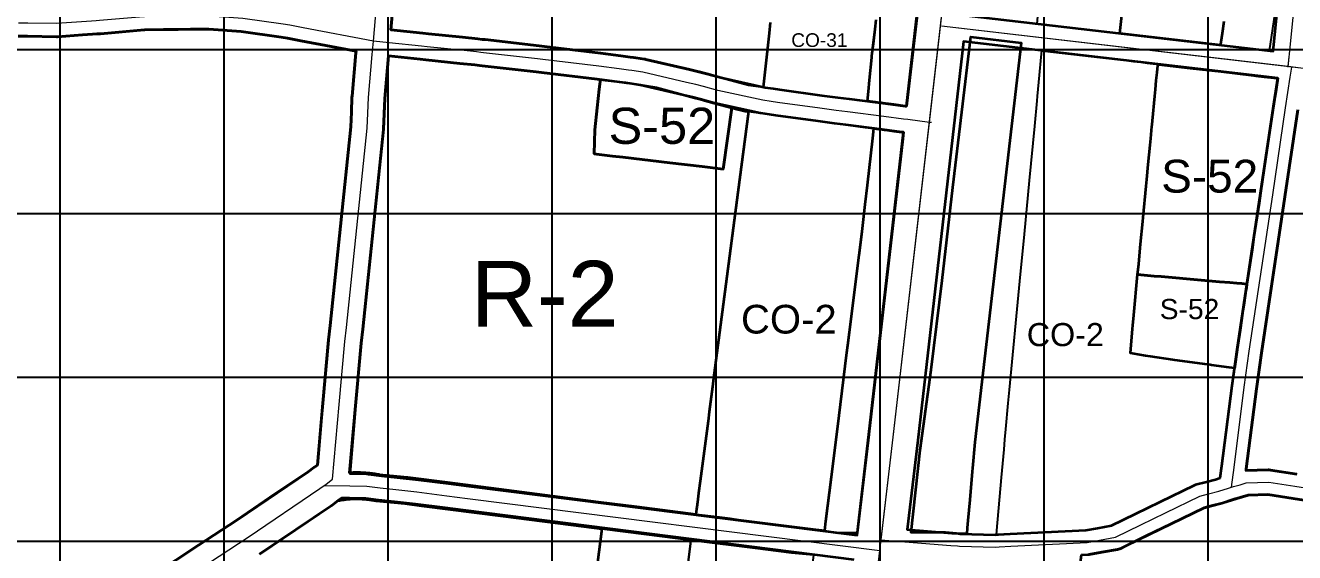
# Model space of a CAD drawing. Header units: millimetres. Extents: x 464536 to 476893, y 870501 to 881610.
# Drawn here: x 467979 to 468753, y 875193 to 875515 of the extents above; entities that cross this region are included whole.
import ezdxf
from ezdxf.enums import TextEntityAlignment as Align

# ---------------------------------------------------------------- set-up
doc = ezdxf.new("R2010")
doc.units = ezdxf.units.MM
for name, color, linetype, lineweight in [('Center_1', 7, 'Continuous', 5), ('Land Use Code', 7, 'Continuous', 35), ('Manufacturing and storage', 212, 'Continuous', 35), ('Mixed use', 30, 'Continuous', 35), ('Proposed Road Net work', 7, 'Continuous', 35), ('Recreational _ Environmental', 84, 'Continuous', 35), ('Services', 170, 'Continuous', 35), ('Urban Agriculture-', 90, 'Continuous', 35)]:
    doc.layers.add(name, color=color, linetype=linetype, lineweight=lineweight)
doc.layers.add('Commerce_ Business _ Trade', color=10, linetype='Continuous')
doc.layers.add('Grid1', color=7, linetype='Continuous')
doc.styles.add('Arial', font='arial.ttf')

msp = doc.modelspace()

# ---------------------------------------------------------------- linework, layer by layer
at = {"layer": 'Center_1'}
for points in [[(468338.53, 873812.61), (468355.57, 873957.46), (468418.11, 874496.91), (468508.07, 875263.41), (468569.72, 875800.91), (468575.14, 875846.29), (468658.62, 876548.76), (468816.44, 877901.18), (468829.93, 878009.79), (468852.69, 878214.98), (468863.4, 878307.32), (468873.19, 878383.78), (468885.1, 878491.33), (468895.15, 878573.22), (468896.87, 878586.59), (468907.19, 878673.63), (469113.1, 880420.36), (469144.93, 880700.96), (469219, 881312.44)], [(468748.81, 875489.28), (468749.45, 875495.59), (468749.6, 875497.12), (468754.61, 875546.49), (468758.27, 875577.18), (468783.9, 875742.79), (468831.6, 876132.53), (468835.47, 876164.19)], [(468166.11, 875237.75), (468170.15, 875283.39), (468173.54, 875321.75), (468174.55, 875330.41), (468187.15, 875452.08), (468187.65, 875461.23), (468187.93, 875470.7), (468190.28, 875497.02), (468190.99, 875505.14), (468190.99, 875505.14), (468193.12, 875528.83), (468196.37, 875555.66), (468199.85, 875584.34), (468239.41, 875910.22)], [(468166.11, 875237.75), (468170.15, 875283.39), (468173.54, 875321.75), (468174.55, 875330.41), (468187.15, 875452.08), (468187.65, 875461.23), (468187.93, 875470.7), (468190.28, 875497.02), (468190.99, 875505.14), (468190.99, 875505.14), (468193.12, 875528.83), (468196.37, 875555.66), (468199.85, 875584.34), (468239.41, 875910.22)], [(468531.36, 875455.4), (468530.2, 875455.46), (468516.92, 875457.17), (468514.36, 875457.5), (468502.35, 875459.05), (468480.04, 875461.93), (468473.23, 875462.81), (468463.34, 875464.08), (468437.48, 875467.71), (468433.63, 875468.25), (468428.52, 875468.97), (468400.96, 875475.03), (468392.35, 875477.33), (468387.57, 875478.61), (468381.89, 875479.94), (468355.33, 875486.16), (468348.6, 875487.08), (468346.57, 875487.36), (468340.79, 875488.15), (468328.54, 875489.83), (468294.39, 875493.81), (468291.11, 875494.19), (468258.18, 875498.03), (468256.53, 875498.22), (468253.79, 875498.51), (468244.51, 875499.49), (468223.8, 875501.68), (468220.38, 875502.04), (468200.65, 875504.12), (468191.04, 875505.13), (468191, 875505.14), (468190.99, 875505.14), (468148.15, 875513.21), (468139.98, 875514.75)], [(468537.51, 875514.38), (468756.54, 875488.84), (468815.45, 875482.06), (468940.8, 875463.14), (469067.52, 875443.94), (469217.97, 875422.15), (469339.02, 875406.55), (469439.84, 875391.54), (469478.13, 875384.79), (469495.54, 875383.83), (469512.97, 875383.42), (469530.41, 875383.55), (469547.84, 875384.23), (469565.23, 875385.45), (469570.77, 875386.75), (469617.78, 875402.77), (469618.9, 875403.17), (469664.56, 875419.39), (469748.18, 875449.29), (469769.37, 875456.87), (469773.51, 875458.35)], [(468714.33, 875232.93), (468715.87, 875245.02), (468722.12, 875293.98), (468725.2, 875315.89), (468739.45, 875411.23), (468747.35, 875464.31), (468750.2, 875483.18), (468751.11, 875489.15)], [(467803.23, 874971), (467808.1, 874975.06), (467836.54, 874998.77), (467856.7, 875015.56), (467886.09, 875038.57), (467913.94, 875060.38), (467941.47, 875081.33), (467947.77, 875086.11), (467956.44, 875092.89), (467989.69, 875118.24), (467990.11, 875118.56), (467993.01, 875120.77), (468022.99, 875141.86), (468048.65, 875159.05), (468052.7, 875161.76), (468064.08, 875169.27), (468091.11, 875187.03), (468114.56, 875202.43), (468158.39, 875232.08), (468162.16, 875234.84), (468166.11, 875237.75)], [(468500.72, 875200.84), (468509.97, 875200.1), (468543.12, 875197.47), (468547.16, 875197.15), (468548.41, 875197.06), (468570.19, 875196.43), (468572.65, 875196.55), (468579.75, 875196.91), (468626.3, 875199.28), (468633.9, 875200.64), (468643.57, 875202.37), (468659.06, 875209.93), (468674.15, 875217.28), (468695.1, 875227.5), (468700.21, 875228.84), (468706.68, 875230.48), (468712.49, 875232.34), (468714.33, 875232.93), (468715.47, 875233.29), (468719.55, 875234.47), (468723.29, 875235.55), (468737.03, 875235.98), (468752.99, 875233.52)], [(468160.96, 875233.97), (468176.6, 875233.72), (468186.96, 875233.55), (468195.05, 875232.46), (468204.75, 875231.48), (468217.52, 875230.03), (468235.76, 875227.72), (468248.33, 875226.13), (468499.95, 875194.28)], [(468160.96, 875233.97), (468176.6, 875233.72), (468186.96, 875233.55), (468195.05, 875232.46), (468204.75, 875231.48), (468217.52, 875230.03), (468235.76, 875227.72), (468248.33, 875226.13), (468499.95, 875194.28)]]:
    msp.add_lwpolyline(points, dxfattribs=at)
for points in [[(468190.99, 875505.14, 0), (468193.12, 875528.83, 0), (468196.37, 875555.66, 0), (468199.85, 875584.34, 0), (468238.09, 875899.35, 0)], [(468530.1, 875455.48, 0), (468569.72, 875800.91, 0), (468575.14, 875846.29, 0), (468577.63, 875867.22, 0)], [(468748.85, 875489.74, 0), (468749.45, 875495.59, 0), (468749.6, 875497.12, 0), (468754.61, 875546.49, 0), (468758.27, 875577.18, 0), (468783.9, 875742.79, 0), (468795.13, 875834.54, 0)], [(468190.99, 875505.14, 0), (468148.15, 875513.21, 0), (468139.98, 875514.75, 0), (468135.87, 875515.34, 0), (468111.3, 875518.88, 0), (468091.28, 875520.33, 0), (468089.85, 875520.44, 0), (468089.7, 875520.43, 0), (468082.57, 875520.36, 0), (468079.46, 875520.33, 0), (468071.77, 875520.25, 0), (468062.79, 875520.12, 0), (468051.49, 875519.96, 0), (468050.7, 875519.95, 0), (468023.96, 875517.61, 0), (468021.83, 875517.46, 0), (468019.07, 875517.27, 0), (468012.95, 875516.84, 0), (467997.82, 875515.78, 0), (467980.16, 875516.05, 0), (467974.53, 875516.13, 0)], [(468537.51, 875514.38, 0), (468748.85, 875489.74, 0)], [(468160.96, 875233.97, 0), (468162.16, 875234.84, 0), (468166.11, 875237.75, 0), (468170.15, 875283.39, 0), (468173.54, 875321.75, 0), (468174.55, 875330.41, 0), (468187.15, 875452.08, 0), (468187.65, 875461.23, 0), (468187.93, 875470.7, 0), (468190.28, 875497.02, 0), (468190.99, 875505.14, 0), (468190.99, 875505.14, 0)], [(468530.1, 875455.48, 0), (468516.92, 875457.17, 0), (468514.36, 875457.5, 0), (468502.35, 875459.05, 0), (468480.04, 875461.93, 0), (468473.23, 875462.81, 0), (468463.34, 875464.08, 0), (468437.48, 875467.71, 0), (468433.63, 875468.25, 0), (468428.52, 875468.97, 0), (468400.96, 875475.03, 0), (468392.35, 875477.33, 0), (468387.57, 875478.61, 0), (468381.89, 875479.94, 0), (468355.33, 875486.16, 0), (468348.6, 875487.08, 0), (468346.57, 875487.36, 0), (468340.79, 875488.15, 0), (468328.54, 875489.83, 0), (468294.39, 875493.81, 0), (468291.11, 875494.19, 0), (468258.18, 875498.03, 0), (468256.53, 875498.22, 0), (468253.79, 875498.51, 0), (468244.51, 875499.49, 0), (468223.8, 875501.68, 0), (468220.38, 875502.04, 0), (468200.65, 875504.12, 0), (468191.04, 875505.13, 0), (468191, 875505.14, 0), (468190.99, 875505.14, 0)], [(468714.33, 875232.93, 0), (468715.87, 875245.02, 0), (468722.12, 875293.98, 0), (468725.2, 875315.89, 0), (468739.45, 875411.23, 0), (468747.35, 875464.31, 0), (468750.2, 875483.18, 0), (468751.11, 875489.15, 0)], [(468748.81, 875489.28, 0), (468748.85, 875489.74, 0)], [(468748.85, 875489.74, 0), (468756.54, 875488.84, 0), (468815.45, 875482.06, 0), (468940.8, 875463.14, 0), (469067.52, 875443.94, 0), (469217.97, 875422.15, 0), (469218.13, 875422.13, 0)], [(468500.72, 875200.84, 0), (468508.07, 875263.41, 0), (468530.1, 875455.48, 0)], [(468531.36, 875455.4, 0), (468530.2, 875455.46, 0), (468530.1, 875455.48, 0)], [(468714.33, 875232.93, 0), (468715.47, 875233.29, 0), (468719.55, 875234.47, 0), (468723.29, 875235.55, 0), (468737.03, 875235.98, 0), (468752.99, 875233.52, 0), (468773.93, 875230.26, 0), (468788.23, 875228.76, 0), (468801.24, 875226.98, 0), (468836.89, 875222.09, 0), (468886.34, 875215.8, 0), (468898.07, 875214.31, 0), (468955.27, 875206.36, 0), (468963.88, 875205.17, 0), (469050.48, 875196.39, 0), (469058.85, 875195.28, 0), (469116.06, 875187.68, 0), (469129.86, 875185.84, 0), (469179.64, 875179.99, 0)], [(467808.1, 874975.06, 0), (467836.54, 874998.77, 0), (467856.7, 875015.56, 0), (467886.09, 875038.57, 0), (467913.94, 875060.38, 0), (467941.47, 875081.33, 0), (467947.77, 875086.11, 0), (467956.44, 875092.89, 0), (467989.69, 875118.24, 0), (467990.11, 875118.56, 0), (467993.01, 875120.77, 0), (468022.99, 875141.86, 0), (468048.65, 875159.05, 0), (468052.7, 875161.76, 0), (468064.08, 875169.27, 0), (468091.11, 875187.03, 0), (468114.56, 875202.43, 0), (468158.39, 875232.08, 0), (468160.96, 875233.97, 0)], [(468160.96, 875233.97, 0), (468176.6, 875233.72, 0), (468186.96, 875233.55, 0), (468195.05, 875232.46, 0), (468204.75, 875231.48, 0), (468217.52, 875230.03, 0), (468235.76, 875227.72, 0), (468248.33, 875226.13, 0), (468499.95, 875194.28, 0)], [(468500.72, 875200.84, 0), (468509.97, 875200.1, 0), (468543.12, 875197.47, 0), (468547.16, 875197.15, 0), (468548.41, 875197.06, 0), (468570.19, 875196.43, 0), (468572.65, 875196.55, 0), (468579.75, 875196.91, 0), (468626.3, 875199.28, 0), (468633.9, 875200.64, 0), (468643.57, 875202.37, 0), (468659.06, 875209.93, 0), (468674.15, 875217.28, 0), (468695.1, 875227.5, 0), (468700.21, 875228.84, 0), (468706.68, 875230.48, 0), (468712.49, 875232.34, 0), (468714.33, 875232.93, 0)], [(468499.95, 875194.28, 0), (468500.72, 875200.84, 0)], [(468388.21, 874239.01, 0), (468418.11, 874496.91, 0), (468499.95, 875194.28, 0)]]:
    msp.add_polyline3d(points, dxfattribs=at)
at = {"layer": 'Commerce_ Business _ Trade'}
for points in [[(468650.94, 875551.66), (468646.3, 875509.75), (468595.89, 875515.62), (468596.9, 875526.93), (468598.27, 875542.31), (468601.72, 875581.06), (468602.97, 875595.08), (468603, 875595.34), (468648.36, 875589.65), (468654.73, 875588.85)], [(468669.4, 875490.95), (468669.34, 875490.28), (468668.93, 875485.98), (468668.47, 875481.08), (468667.94, 875475.49), (468667.57, 875471.6), (468666.13, 875456.47), (468665.92, 875454.17), (468665.81, 875453.07), (468665.56, 875450.48), (468665.1, 875445.59), (468664.72, 875441.59), (468663.6, 875429.78), (468662.72, 875420.71), (468662.32, 875416.55), (468660.47, 875397.4), (468660.23, 875394.97), (468658.9, 875381.27), (468658.45, 875376.58), (468657.72, 875369.07), (468657.1, 875362.64), (468657, 875362.65), (468654.69, 875337.89), (468654.11, 875331.64), (468653.92, 875329.61), (468652.65, 875314.77), (468657.17, 875313.95), (468661.86, 875313.1), (468664.95, 875312.66), (468678.6, 875310.7), (468679.75, 875310.53), (468690.59, 875308.98), (468698.11, 875307.97), (468701.26, 875307.55), (468702.11, 875307.43), (468712.92, 875305.99), (468716.17, 875305.55), (468716.03, 875304.51), (468715.86, 875303.31), (468714.68, 875294.98), (468708.43, 875245.97), (468707.49, 875238.61), (468704.61, 875237.69), (468698.34, 875236.1), (468693.19, 875234.75), (468692.53, 875234.55), (468691.81, 875234.24), (468670.86, 875224.02), (468641.22, 875209.57), (468632.58, 875208.02), (468625.44, 875206.75), (468579.98, 875204.44), (468571.01, 875203.98), (468571.22, 875206.38), (468571.23, 875206.49), (468574.09, 875238.88), (468575.59, 875255.89), (468576.13, 875262.01), (468576.69, 875268.34), (468578.09, 875284.17), (468578.87, 875292.3), (468585.23, 875358.56), (468587.99, 875387.34), (468591.13, 875420), (468594.31, 875453.21), (468595.79, 875468.58), (468596.07, 875471.47), (468597.29, 875484.22), (468598.35, 875495.26), (468598.73, 875499.19), (468605.85, 875498.35), (468634.09, 875495.06), (468650.25, 875493.18), (468654.55, 875492.68), (468659.1, 875492.15), (468662.92, 875491.7), (468666.49, 875491.29)], [(468466.96, 875212.29), (468466.24, 875206.53), (468460.76, 875207.21), (468413.7, 875213.11), (468408.59, 875213.75), (468400.53, 875214.76), (468387.87, 875216.35), (468387.68, 875216.37), (468388.12, 875219.77), (468388.26, 875220.8), (468388.66, 875223.87), (468389.36, 875229.29), (468390.32, 875236.62), (468395.1, 875273.32), (468395.84, 875278.99), (468397.8, 875294.07), (468398.28, 875297.78), (468404.37, 875344.46), (468414.26, 875420.44), (468419.7, 875462.13), (468427.41, 875461.05), (468432.51, 875460.33), (468436.37, 875459.79), (468462.27, 875456.15), (468472.2, 875454.87), (468479.02, 875453.99), (468487.89, 875452.85), (468490.9, 875452.46), (468496.29, 875451.77), (468495.62, 875445.93), (468492.31, 875417.22), (468490.95, 875405.42), (468489.06, 875388.99), (468487.26, 875374.55), (468481.37, 875327.49), (468480.37, 875319.49), (468479.81, 875315.04), (468473.97, 875268.29), (468470.33, 875239.19)], [(468436.41, 875194.14), (468445.98, 875192.94), (468459.38, 875191.76), (468458.4, 875183.38), (468452.44, 875132.64), (468448.2, 875096.43), (468447.37, 875090.4), (468434.76, 875092.05), (468418.5, 875094.16), (468415.01, 875094.62), (468405.03, 875095.91), (468404.44, 875095.99), (468372.5, 875100.15), (468372.79, 875102.56), (468375.64, 875126.11), (468379.17, 875155.32), (468381.39, 875173.71), (468384.39, 875198.55), (468384.64, 875200.63), (468384.65, 875200.62), (468425.41, 875195.52)]]:
    msp.add_lwpolyline(points, close=True, dxfattribs=at)
for points in [[(468748.85, 875577.05), (468737.24, 875499.15), (468718.76, 875501.3), (468717.26, 875501.48), (468709.12, 875502.43), (468707.68, 875502.59), (468707.7, 875502.95), (468707.91, 875504.44), (468708.26, 875506.99), (468708.65, 875509.82), (468709.64, 875517.06)], [(468497.66, 875517.99), (468497, 875512.37), (468495.95, 875503.5), (468495.07, 875496.05), (468494.97, 875495.15), (468493.64, 875481.18), (468492.99, 875474.37), (468492.42, 875468.4), (468481.06, 875469.86), (468474.25, 875470.74), (468464.41, 875472.01), (468438.59, 875475.63), (468434.74, 875476.17), (468429.63, 875476.89), (468428.65, 875477.03), (468432.3, 875509.85), (468433.03, 875516.48)], [(468317.49, 875107.86), (468330.35, 875207.46), (468357.46, 875204.03), (468384.64, 875200.63), (468384.39, 875198.55), (468381.39, 875173.71)]]:
    msp.add_lwpolyline(points, dxfattribs=at)
at = {"layer": 'Grid1'}
for p, q in [((468000, 870600), (468000, 881600)), ((468100, 870600), (468100, 881600)), ((468200, 870600), (468200, 881600)), ((468300, 870600), (468300, 881600)), ((468400, 870600), (468400, 881600)), ((468500, 870600), (468500, 881600)), ((468600, 870600), (468600, 881600)), ((468700, 870600), (468700, 881600)), ((468700, 870600), (468700, 881600)), ((464700, 875500), (472600, 875500)), ((464700, 875400), (472600, 875400)), ((464700, 875300), (472600, 875300)), ((464700, 875200), (472600, 875200))]:
    msp.add_line(p, q, dxfattribs=at)
at = {"layer": 'Manufacturing and storage'}
msp.add_lwpolyline([(468709.64, 875517.06), (468708.65, 875509.82), (468708.26, 875506.99), (468707.91, 875504.44), (468707.7, 875502.95), (468707.67, 875502.68), (468646.32, 875509.83), (468650.96, 875551.74)], dxfattribs=at)
at = {"layer": 'Mixed use'}
for points in [[(468433.03, 875516.48), (468432.3, 875509.85), (468428.65, 875477.03), (468420.03, 875478.24), (468419.8, 875478.27), (468416.73, 875479.09), (468403.03, 875482.76), (468394.42, 875485.06), (468389.63, 875486.34), (468389.39, 875486.4), (468383.72, 875487.73), (468357.15, 875493.95), (468356.72, 875494.04), (468356.41, 875494.09), (468349.69, 875495.01), (468347.66, 875495.29), (468341.87, 875496.08), (468329.63, 875497.76), (468329.55, 875497.77), (468329.47, 875497.78), (468295.31, 875501.76), (468292.04, 875502.14), (468259.11, 875505.98), (468257.41, 875506.17), (468254.62, 875506.47), (468245.35, 875507.45), (468224.64, 875509.63), (468221.22, 875509.99), (468201.65, 875512.06), (468203.06, 875527.78)], [(468121.49, 875192.03), (468165.4, 875221.73), (468165.79, 875222), (468169.57, 875224.78), (468169.71, 875224.81), (468170.34, 875224.92), (468170.97, 875225.03), (468171.17, 875225.06), (468171.6, 875225.13), (468172.24, 875225.23), (468172.87, 875225.32), (468173.51, 875225.4), (468174.14, 875225.48), (468174.78, 875225.54), (468175.42, 875225.61), (468176.06, 875225.66), (468176.7, 875225.71), (468177.34, 875225.75), (468177.98, 875225.78), (468178.62, 875225.81), (468179.26, 875225.83), (468179.9, 875225.84), (468180.54, 875225.85), (468181.18, 875225.84), (468181.82, 875225.84), (468182.46, 875225.82), (468183.1, 875225.8), (468183.74, 875225.77), (468184.38, 875225.73), (468185.02, 875225.69), (468185.66, 875225.64), (468186.3, 875225.58), (468186.93, 875225.52), (468187.57, 875225.45), (468188.21, 875225.37), (468188.84, 875225.29), (468189.48, 875225.19), (468190.11, 875225.1), (468190.74, 875224.99), (468191.37, 875224.88), (468192.09, 875224.74), (468192.73, 875224.65), (468210.13, 875222.9), (468220.36, 875221.61), (468270.21, 875215.3), (468319.24, 875208.86), (468330.35, 875207.46), (468317.49, 875107.86)]]:
    msp.add_lwpolyline(points, dxfattribs=at)
for points in [[(467974.41, 875508.13, 0), (467980.03, 875508.05, 0), (467997.75, 875507.78, 0), (467998.37, 875507.79, 0), (468013.51, 875508.86, 0), (468019.63, 875509.29, 0), (468022.39, 875509.48, 0), (468024.59, 875509.63, 0), (468051.11, 875511.95, 0), (468051.61, 875511.96, 0), (468062.9, 875512.12, 0), (468071.87, 875512.25, 0), (468079.55, 875512.33, 0), (468082.65, 875512.36, 0), (468089.6, 875512.43, 0), (468090.7, 875512.35, 0), (468110.44, 875510.92, 0), (468134.73, 875507.42, 0), (468138.67, 875506.86, 0), (468146.67, 875505.35, 0), (468180.41, 875498.99, 0), (468180.32, 875497.9, 0), (468177.96, 875471.59, 0), (468177.93, 875470.98, 0), (468177.66, 875461.64, 0), (468177.18, 875452.87, 0), (468164.61, 875331.51, 0), (468163.61, 875322.92, 0), (468163.58, 875322.63, 0), (468160.19, 875284.27, 0), (468159.41, 875275.47, 0), (468156.83, 875246.29, 0), (468156.53, 875246.12, 0), (468156.06, 875245.83, 0), (468155.6, 875245.52, 0), (468155.14, 875245.2, 0), (468154.74, 875244.9, 0), (468151.19, 875242.3, 0), (468127.93, 875226.56, 0), (468107.63, 875212.83, 0), (468084.25, 875197.48, 0), (468057.2, 875179.71, 0)], [(468754.14, 875240.93, 0), (468738.17, 875243.39, 0), (468737.03, 875243.48, 0), (468736.79, 875243.48, 0), (468723.18, 875243.05, 0), (468723.31, 875244.07, 0), (468729.55, 875292.98, 0), (468732.62, 875314.82, 0), (468746.87, 875410.12, 0), (468754.77, 875463.19, 0)]]:
    msp.add_polyline3d(points, dxfattribs=at)
msp.add_polyline3d([(468391.6, 875428.51, 0), (468404.35, 875426.93, 0), (468409.67, 875464.42, 0), (468412.6, 875463.63, 0), (468416.14, 875462.69, 0), (468416.82, 875462.54, 0), (468417.09, 875462.49, 0), (468417.81, 875462.39, 0), (468419.7, 875462.13, 0), (468414.26, 875420.44, 0), (468404.37, 875344.46, 0), (468398.28, 875297.78, 0), (468397.8, 875294.07, 0), (468395.84, 875278.99, 0), (468395.1, 875273.32, 0), (468390.32, 875236.62, 0), (468389.36, 875229.29, 0), (468388.66, 875223.87, 0), (468388.26, 875220.8, 0), (468388.12, 875219.77, 0), (468387.68, 875216.37, 0), (468351.6, 875220.89, 0), (468328.38, 875223.8, 0), (468272.25, 875231.16, 0), (468236.12, 875235.74, 0), (468212.04, 875238.79, 0), (468211.83, 875238.81, 0), (468194.68, 875240.54, 0), (468194.26, 875240.62, 0), (468193.47, 875240.76, 0), (468192.65, 875240.89, 0), (468191.85, 875241.02, 0), (468191.04, 875241.13, 0), (468190.23, 875241.24, 0), (468189.43, 875241.34, 0), (468188.62, 875241.43, 0), (468187.81, 875241.51, 0), (468186.99, 875241.58, 0), (468186.18, 875241.65, 0), (468185.37, 875241.7, 0), (468184.56, 875241.75, 0), (468183.74, 875241.79, 0), (468182.93, 875241.81, 0), (468182.11, 875241.83, 0), (468181.3, 875241.84, 0), (468180.49, 875241.85, 0), (468179.67, 875241.84, 0), (468178.86, 875241.82, 0), (468178.04, 875241.8, 0), (468177.23, 875241.76, 0), (468176.5, 875241.73, 0), (468180.11, 875282.51, 0), (468183.49, 875320.73, 0), (468184.49, 875329.31, 0), (468197.1, 875451.05, 0), (468197.13, 875451.54, 0), (468197.64, 875460.68, 0), (468197.65, 875460.94, 0), (468197.91, 875470.11, 0), (468200.24, 875496.12, 0), (468219.54, 875494.08, 0), (468222.96, 875493.72, 0), (468243.67, 875491.53, 0), (468252.95, 875490.56, 0), (468255.65, 875490.27, 0), (468257.26, 875490.08, 0), (468290.19, 875486.25, 0), (468293.46, 875485.86, 0), (468327.53, 875481.89, 0), (468329.34, 875481.65, 0), (468329.33, 875481.57, 0), (468329.22, 875480.52, 0), (468329.03, 875478.75, 0), (468328.72, 875475.77, 0), (468327.52, 875464.36, 0), (468326.11, 875450.89, 0), (468325.67, 875436.32, 0), (468327, 875436.16, 0), (468336.81, 875434.96, 0), (468343.05, 875434.2, 0), (468371.8, 875430.74, 0)], close=True, dxfattribs=at)
at = {"layer": 'Proposed Road Net work'}
for points in [[(468784.01, 875826.05, 0), (468591.29, 875855.05, 0), (468590.03, 875844.51, 0), (468584.61, 875799.17, 0), (468552.67, 875520.66, 0), (468739.73, 875498.86, 0), (468744.67, 875547.59, 0), (468748.37, 875578.54, 0), (468773.99, 875744.16, 0)], [(468784.01, 875826.05, 0), (468591.29, 875855.05, 0), (468590.03, 875844.51, 0), (468584.61, 875799.17, 0), (468552.67, 875520.66, 0), (468739.73, 875498.86, 0), (468744.67, 875547.59, 0), (468748.37, 875578.54, 0), (468773.99, 875744.16, 0)], [(468707.49, 875238.61, 0), (468708.43, 875245.97, 0), (468714.68, 875294.98, 0), (468717.78, 875316.96, 0), (468732.03, 875412.34, 0), (468739.93, 875465.43, 0), (468742.5, 875482.42, 0), (468550.85, 875504.77, 0), (468522.97, 875261.68, 0), (468516.56, 875207.1, 0), (468543.71, 875204.95, 0), (468547.75, 875204.63, 0), (468548.82, 875204.55, 0), (468570.11, 875203.93, 0), (468572.27, 875204.04, 0), (468579.36, 875204.4, 0), (468625.44, 875206.75, 0), (468632.58, 875208.02, 0), (468641.22, 875209.57, 0), (468655.77, 875216.67, 0), (468670.86, 875224.02, 0), (468691.81, 875234.24, 0), (468692.53, 875234.55, 0), (468693.19, 875234.75, 0), (468698.34, 875236.1, 0), (468704.61, 875237.69, 0)], [(468707.49, 875238.61, 0), (468708.43, 875245.97, 0), (468714.68, 875294.98, 0), (468717.78, 875316.96, 0), (468732.03, 875412.34, 0), (468739.93, 875465.43, 0), (468742.5, 875482.42, 0), (468550.85, 875504.77, 0), (468522.97, 875261.68, 0), (468516.56, 875207.1, 0), (468543.71, 875204.95, 0), (468547.75, 875204.63, 0), (468548.82, 875204.55, 0), (468570.11, 875203.93, 0), (468572.27, 875204.04, 0), (468579.36, 875204.4, 0), (468625.44, 875206.75, 0), (468632.58, 875208.02, 0), (468641.22, 875209.57, 0), (468655.77, 875216.67, 0), (468670.86, 875224.02, 0), (468691.81, 875234.24, 0), (468692.53, 875234.55, 0), (468693.19, 875234.75, 0), (468698.34, 875236.1, 0), (468704.61, 875237.69, 0)], [(468426.8, 875461.15, 0), (468399.07, 875467.26, 0), (468390.29, 875469.6, 0), (468385.62, 875470.85, 0), (468380.07, 875472.15, 0), (468353.87, 875478.28, 0), (468347.51, 875479.16, 0), (468345.48, 875479.43, 0), (468339.7, 875480.23, 0), (468327.53, 875481.89, 0), (468293.46, 875485.86, 0), (468290.19, 875486.25, 0), (468257.26, 875490.08, 0), (468255.65, 875490.27, 0), (468252.95, 875490.56, 0), (468243.67, 875491.53, 0), (468222.96, 875493.72, 0), (468219.54, 875494.08, 0), (468200.24, 875496.13, 0), (468197.91, 875470.11, 0), (468197.64, 875460.81, 0), (468197.12, 875451.3, 0), (468184.49, 875329.31, 0), (468183.49, 875320.73, 0), (468180.11, 875282.51, 0), (468176.63, 875241.22, 0), (468187.08, 875241.05, 0), (468187.97, 875240.98, 0), (468195.92, 875239.91, 0), (468205.55, 875238.94, 0), (468218.41, 875237.48, 0), (468236.7, 875235.16, 0), (468249.27, 875233.57, 0), (468485.95, 875203.61, 0), (468493.17, 875265.14, 0), (468514.31, 875449.44, 0), (468513.34, 875449.57, 0), (468501.33, 875451.12, 0), (468479.02, 875453.99, 0), (468472.2, 875454.87, 0), (468462.27, 875456.15, 0), (468436.37, 875459.79, 0), (468432.51, 875460.33, 0), (468427.27, 875461.07, 0)], [(468426.8, 875461.15, 0), (468399.07, 875467.26, 0), (468390.29, 875469.6, 0), (468385.62, 875470.85, 0), (468380.07, 875472.15, 0), (468353.87, 875478.28, 0), (468347.51, 875479.16, 0), (468345.48, 875479.43, 0), (468339.7, 875480.23, 0), (468327.53, 875481.89, 0), (468293.46, 875485.86, 0), (468290.19, 875486.25, 0), (468257.26, 875490.08, 0), (468255.65, 875490.27, 0), (468252.95, 875490.56, 0), (468243.67, 875491.53, 0), (468222.96, 875493.72, 0), (468219.54, 875494.08, 0), (468200.24, 875496.13, 0), (468197.91, 875470.11, 0), (468197.64, 875460.81, 0), (468197.12, 875451.3, 0), (468184.49, 875329.31, 0), (468183.49, 875320.73, 0), (468180.11, 875282.51, 0), (468176.63, 875241.22, 0), (468187.08, 875241.05, 0), (468187.97, 875240.98, 0), (468195.92, 875239.91, 0), (468205.55, 875238.94, 0), (468218.41, 875237.48, 0), (468236.7, 875235.16, 0), (468249.27, 875233.57, 0), (468485.95, 875203.61, 0), (468493.17, 875265.14, 0), (468514.31, 875449.44, 0), (468513.34, 875449.57, 0), (468501.33, 875451.12, 0), (468479.02, 875453.99, 0), (468472.2, 875454.87, 0), (468462.27, 875456.15, 0), (468436.37, 875459.79, 0), (468432.51, 875460.33, 0), (468427.27, 875461.07, 0)]]:
    msp.add_polyline3d(points, close=True, dxfattribs=at)
for points in [[(468203.06, 875527.78, 0), (468201.57, 875512.07, 0), (468221.22, 875509.99, 0), (468224.64, 875509.63, 0), (468245.35, 875507.45, 0), (468254.62, 875506.47, 0), (468257.41, 875506.17, 0), (468259.11, 875505.98, 0), (468292.04, 875502.14, 0), (468295.31, 875501.76, 0), (468329.55, 875497.77, 0), (468341.87, 875496.08, 0), (468347.66, 875495.29, 0), (468349.69, 875495.01, 0), (468356.57, 875494.06, 0), (468357.15, 875493.95, 0), (468383.72, 875487.73, 0), (468389.51, 875486.37, 0), (468394.42, 875485.06, 0), (468402.86, 875482.8, 0), (468429.94, 875476.85, 0), (468434.74, 875476.17, 0), (468438.59, 875475.63, 0), (468464.41, 875472.01, 0), (468474.25, 875470.74, 0), (468481.06, 875469.86, 0), (468503.37, 875466.99, 0), (468515.39, 875465.44, 0), (468516.13, 875465.34, 0), (468554.82, 875802.66, 0)], [(468203.06, 875527.78, 0), (468201.57, 875512.07, 0), (468221.22, 875509.99, 0), (468224.64, 875509.63, 0), (468245.35, 875507.45, 0), (468254.62, 875506.47, 0), (468257.41, 875506.17, 0), (468259.11, 875505.98, 0), (468292.04, 875502.14, 0), (468295.31, 875501.76, 0), (468329.55, 875497.77, 0), (468341.87, 875496.08, 0), (468347.66, 875495.29, 0), (468349.69, 875495.01, 0), (468356.57, 875494.06, 0), (468357.15, 875493.95, 0), (468383.72, 875487.73, 0), (468389.51, 875486.37, 0), (468394.42, 875485.06, 0), (468402.86, 875482.8, 0), (468429.94, 875476.85, 0), (468434.74, 875476.17, 0), (468438.59, 875475.63, 0), (468464.41, 875472.01, 0), (468474.25, 875470.74, 0), (468481.06, 875469.86, 0), (468503.37, 875466.99, 0), (468515.39, 875465.44, 0), (468516.13, 875465.34, 0), (468554.82, 875802.66, 0)], [(468057.2, 875179.71, 0), (468084.25, 875197.48, 0), (468107.63, 875212.83, 0), (468151.19, 875242.3, 0), (468154.76, 875244.92, 0), (468156.84, 875246.45, 0), (468160.19, 875284.27, 0), (468163.59, 875322.77, 0), (468164.61, 875331.51, 0), (468177.18, 875452.87, 0), (468177.66, 875461.64, 0), (468177.93, 875470.98, 0), (468177.96, 875471.59, 0), (468180.32, 875497.9, 0), (468180.41, 875498.99, 0), (468146.67, 875505.35, 0), (468138.67, 875506.86, 0), (468134.73, 875507.42, 0), (468110.44, 875510.92, 0), (468090.7, 875512.35, 0), (468089.6, 875512.43, 0), (468082.65, 875512.36, 0), (468079.55, 875512.33, 0), (468071.87, 875512.25, 0), (468062.9, 875512.12, 0), (468051.36, 875511.95, 0), (468024.59, 875509.63, 0), (468022.39, 875509.48, 0), (468019.63, 875509.29, 0), (468013.51, 875508.86, 0), (467998.37, 875507.79, 0), (467997.75, 875507.78, 0), (467980.03, 875508.05, 0), (467974.41, 875508.13, 0)], [(468057.2, 875179.71, 0), (468084.25, 875197.48, 0), (468107.63, 875212.83, 0), (468151.19, 875242.3, 0), (468154.76, 875244.92, 0), (468156.84, 875246.45, 0), (468160.19, 875284.27, 0), (468163.59, 875322.77, 0), (468164.61, 875331.51, 0), (468177.18, 875452.87, 0), (468177.66, 875461.64, 0), (468177.93, 875470.98, 0), (468177.96, 875471.59, 0), (468180.32, 875497.9, 0), (468180.41, 875498.99, 0), (468146.67, 875505.35, 0), (468138.67, 875506.86, 0), (468134.73, 875507.42, 0), (468110.44, 875510.92, 0), (468090.7, 875512.35, 0), (468089.6, 875512.43, 0), (468082.65, 875512.36, 0), (468079.55, 875512.33, 0), (468071.87, 875512.25, 0), (468062.9, 875512.12, 0), (468051.36, 875511.95, 0), (468024.59, 875509.63, 0), (468022.39, 875509.48, 0), (468019.63, 875509.29, 0), (468013.51, 875508.86, 0), (467998.37, 875507.79, 0), (467997.75, 875507.78, 0), (467980.03, 875508.05, 0), (467974.41, 875508.13, 0)], [(468754.77, 875463.2, 0), (468746.87, 875410.12, 0), (468732.62, 875314.81, 0), (468729.55, 875292.98, 0), (468723.31, 875244.07, 0), (468723.12, 875243.04, 0), (468736.91, 875243.48, 0), (468738.17, 875243.39, 0), (468754.14, 875240.93, 0)], [(468754.77, 875463.2, 0), (468746.87, 875410.12, 0), (468732.62, 875314.81, 0), (468729.55, 875292.98, 0), (468723.31, 875244.07, 0), (468723.12, 875243.04, 0), (468736.91, 875243.48, 0), (468738.17, 875243.39, 0), (468754.14, 875240.93, 0)], [(468772.96, 875222.83, 0), (468751.84, 875226.11, 0), (468736.57, 875228.46, 0), (468724.46, 875228.09, 0), (468721.63, 875227.27, 0), (468717.65, 875226.12, 0), (468716.62, 875225.79, 0), (468714.78, 875225.2, 0), (468708.74, 875223.27, 0), (468702.08, 875221.58, 0), (468697.72, 875220.43, 0), (468677.44, 875210.54, 0), (468662.35, 875203.18, 0), (468646.86, 875195.63, 0), (468646.14, 875195.32, 0), (468644.89, 875194.99, 0), (468635.23, 875193.26, 0), (468627.61, 875191.9, 0)], [(468772.96, 875222.83, 0), (468751.84, 875226.11, 0), (468736.57, 875228.46, 0), (468724.46, 875228.09, 0), (468721.63, 875227.27, 0), (468717.65, 875226.12, 0), (468716.62, 875225.79, 0), (468714.78, 875225.2, 0), (468708.74, 875223.27, 0), (468702.08, 875221.58, 0), (468697.72, 875220.43, 0), (468677.44, 875210.54, 0), (468662.35, 875203.18, 0), (468646.86, 875195.63, 0), (468646.14, 875195.32, 0), (468644.89, 875194.99, 0), (468635.23, 875193.26, 0), (468627.61, 875191.9, 0)], [(468484.2, 875188.71, 0), (468247.39, 875218.69, 0), (468234.82, 875220.28, 0), (468216.62, 875222.58, 0), (468203.95, 875224.03, 0), (468194.17, 875225.01, 0), (468186.4, 875226.06, 0), (468176.48, 875226.22, 0), (468171.64, 875226.29, 0), (468169.55, 875224.77, 0), (468165.59, 875221.87, 0), (468121.49, 875192.03, 0)], [(468484.2, 875188.71, 0), (468247.39, 875218.69, 0), (468234.82, 875220.28, 0), (468216.62, 875222.58, 0), (468203.95, 875224.03, 0), (468194.17, 875225.01, 0), (468186.4, 875226.06, 0), (468176.48, 875226.22, 0), (468171.64, 875226.29, 0), (468169.55, 875224.77, 0), (468165.59, 875221.87, 0), (468121.49, 875192.03, 0)]]:
    msp.add_polyline3d(points, dxfattribs=at)
at = {"layer": 'Recreational _ Environmental'}
msp.add_lwpolyline([(468524.15, 875535.23), (468516.74, 875470.62), (468516.13, 875465.34), (468515.39, 875465.44), (468508.49, 875466.33), (468505.2, 875466.75), (468503.37, 875466.99), (468501.71, 875467.2), (468500.6, 875467.34), (468499.75, 875467.45), (468497.22, 875467.78), (468492.42, 875468.4), (468492.99, 875474.37), (468493.64, 875481.18), (468494.97, 875495.15), (468495.07, 875496.05), (468497, 875512.37), (468497.66, 875517.99)], dxfattribs=at)
for points in [[(468553.14, 875208.08), (468552.82, 875204.43), (468552.45, 875204.44), (468548.82, 875204.55), (468539.87, 875205.26), (468539.31, 875205.3), (468538.69, 875205.32), (468530.03, 875205.28), (468523.2, 875205.24), (468518.97, 875205.22), (468524.47, 875255.62), (468531.08, 875304.56), (468537.77, 875359.08), (468544.29, 875415.81), (468555.37, 875507.64), (468586.03, 875504.01), (468557.76, 875260.35), (468556.37, 875244.62), (468556.18, 875242.52), (468555.3, 875232.55), (468554.88, 875227.78), (468554.66, 875225.27), (468553.54, 875212.56)], [(468486.12, 875205.05), (468474.45, 875204.99), (468466.18, 875206.03), (468466.24, 875206.53), (468466.96, 875212.29), (468470.33, 875239.19), (468473.97, 875268.29), (468479.81, 875315.04), (468480.37, 875319.49), (468481.37, 875327.49), (468487.26, 875374.55), (468489.06, 875388.99), (468490.95, 875405.42), (468492.31, 875417.22), (468495.62, 875445.93), (468496.29, 875451.77), (468499.22, 875451.39), (468501.33, 875451.12), (468502.4, 875450.98), (468503.15, 875450.88), (468508.31, 875450.22), (468513.34, 875449.57), (468514.31, 875449.44), (468513.85, 875445.47), (468501.52, 875337.93), (468493.18, 875265.26), (468493.17, 875265.14)]]:
    msp.add_lwpolyline(points, close=True, dxfattribs=at)
at = {"layer": 'Services'}
for points in [[(468723.75, 875356.9), (468720.59, 875357.17), (468717.6, 875357.43), (468713.25, 875357.8), (468707.1, 875358.33), (468695.76, 875359.31), (468671.5, 875361.4), (468667.19, 875361.77), (468657.1, 875362.64), (468657.72, 875369.07), (468658.45, 875376.58), (468658.9, 875381.27), (468660.23, 875394.97), (468660.47, 875397.4), (468662.32, 875416.55), (468662.72, 875420.71), (468663.6, 875429.78), (468664.72, 875441.59), (468665.1, 875445.59), (468665.56, 875450.48), (468665.81, 875453.07), (468665.92, 875454.17), (468666.13, 875456.47), (468667.57, 875471.6), (468667.94, 875475.49), (468668.47, 875481.08), (468668.93, 875485.98), (468669.34, 875490.28), (468669.4, 875490.95), (468670.02, 875490.87), (468689.16, 875488.64), (468707.98, 875486.45), (468727.94, 875484.12), (468729.17, 875483.98), (468734.31, 875483.38), (468742.14, 875482.47), (468742.5, 875482.42), (468741.48, 875475.67), (468740.75, 875470.82), (468739.93, 875465.43), (468739.55, 875462.86), (468735.13, 875433.13), (468732.03, 875412.34), (468731.12, 875406.24), (468728.03, 875385.59), (468726.85, 875377.66)], [(468409.67, 875464.42), (468404.35, 875426.93), (468391.6, 875428.51), (468371.8, 875430.74), (468343.05, 875434.2), (468336.81, 875434.96), (468327, 875436.16), (468325.67, 875436.32), (468326.11, 875450.89), (468327.52, 875464.36), (468328.72, 875475.77), (468329.03, 875478.75), (468329.22, 875480.52), (468329.25, 875481.58), (468329.33, 875481.57), (468332.32, 875481.24), (468341.35, 875480.23), (468344.73, 875479.85), (468363.61, 875476.73), (468386.78, 875470.54), (468390.29, 875469.6), (468392.94, 875468.89), (468398.89, 875467.3)], [(468657.1, 875362.64), (468667.19, 875361.77), (468671.5, 875361.4), (468695.76, 875359.31), (468707.1, 875358.33), (468713.25, 875357.8), (468717.6, 875357.43), (468720.59, 875357.17), (468723.75, 875356.9), (468723.72, 875356.69), (468723.18, 875353.09), (468723.17, 875353.01), (468722.02, 875345.35), (468721.34, 875340.83), (468720.42, 875334.65), (468719.54, 875328.75), (468717.78, 875316.96), (468717.76, 875316.84), (468716.32, 875306.62), (468716.17, 875305.55), (468712.92, 875305.99), (468702.11, 875307.43), (468701.26, 875307.55), (468698.11, 875307.97), (468690.59, 875308.98), (468679.75, 875310.53), (468678.6, 875310.7), (468664.95, 875312.66), (468661.86, 875313.1), (468657.17, 875313.95), (468652.65, 875314.77), (468653.92, 875329.61), (468654.11, 875331.64), (468654.69, 875337.89), (468657, 875362.65)]]:
    msp.add_lwpolyline(points, close=True, dxfattribs=at)
at = {"layer": 'Urban Agriculture-'}
msp.add_lwpolyline([(468552.22, 874647.88), (468621.67, 875182.02), (468622.92, 875191.6), (468626.68, 875191.79), (468627.61, 875191.9), (468627.62, 875191.9), (468635.23, 875193.26), (468644.89, 875194.99), (468646.14, 875195.32), (468646.86, 875195.63), (468649.91, 875197.12), (468657.91, 875201.02), (468677.44, 875210.54), (468697.72, 875220.43), (468702.08, 875221.58), (468708.51, 875223.2), (468708.97, 875223.33), (468717.65, 875226.12), (468724.46, 875228.09), (468736.57, 875228.46), (468751.84, 875226.11), (468772.78, 875222.85)], dxfattribs=at)

# ---------------------------------------------------------------- texts
at = {"layer": 'Land Use Code', "color": 7, "true_color": 0xffffff, "style": 'Arial'}
for s, height, p in [('CO-31', 8.33, (468462.97, 875499.05)), ('S-52', 22.049, (468366.95, 875435.8)), ('S-52', 20.038, (468701.02, 875406.66)), ('R-2', 40.076, (468295.49, 875318.92)), ('CO-2', 17.498, (468444.36, 875321.44)), ('S-52', 12.314, (468688.71, 875331.77)), ('CO-2', 14.089, (468612.98, 875314.77))]:
    msp.add_text(s, height=height, dxfattribs=at).set_placement(p, align=Align.BOTTOM_CENTER)

doc.saveas('drawing.dxf')
